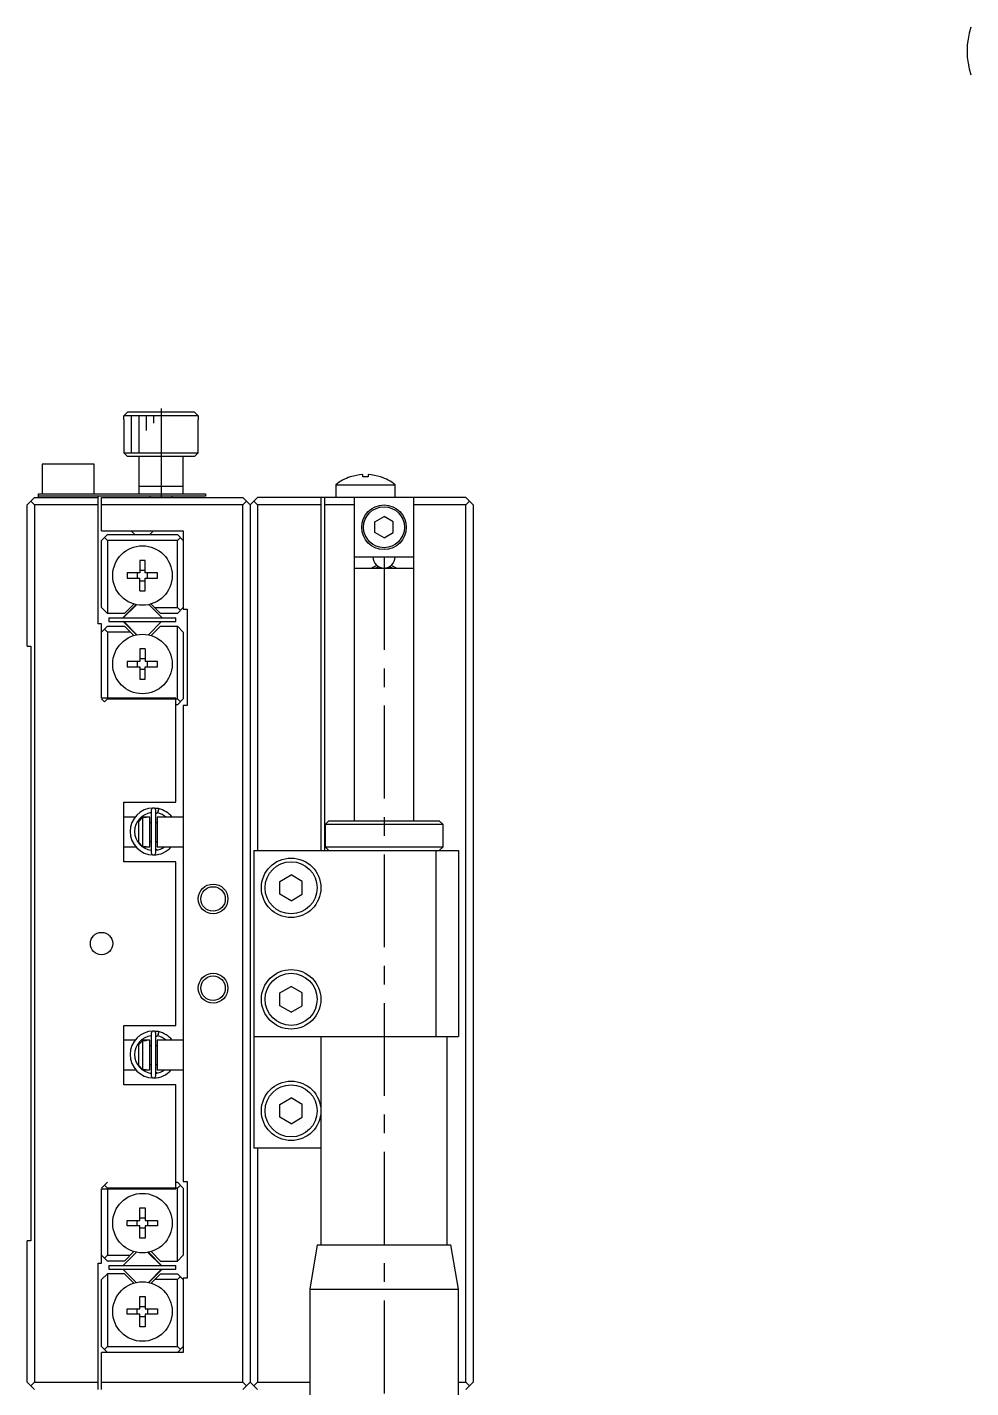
# Model space of a CAD drawing. Extents: x -367 to 375, y 8 to 432.
# Drawn here: x -294.1 to -167.2, y 204.7 to 387.7 of the extents above; entities that cross this region are included whole.
import ezdxf

# ---------------------------------------------------------------- set-up
doc = ezdxf.new("R2010")
doc.units = 0
doc.header["$LTSCALE"] = 10
doc.linetypes.add('CENTER', pattern=[2, 1.25, -0.25, 0.25, -0.25])
doc.layers.get('0').update_dxf_attribs({"linetype": 'CONTINUOUS'})
doc.layers.add('CENTER', color=1, linetype='CENTER')

msp = doc.modelspace()

# ---------------------------------------------------------------- linework, layer by layer
at = {"color": 7, "linetype": 'CONTINUOUS'}
for p, q in [((-281.121405, 334.939612), (-281.105379, 334.939612)), ((-281.121405, 334.939612), (-281.121405, 330.439612)), ((-281.105379, 335.439612), (-280.603592, 335.939612)), ((-271.137431, 335.439612), (-281.105379, 335.439612)), ((-281.105379, 334.939612), (-281.105379, 335.439612)), ((-280.603592, 335.939612), (-271.639218, 335.939612)), ((-271.639218, 335.939612), (-271.137431, 335.439612)), ((-271.137431, 335.439612), (-271.137431, 334.939612)), ((-271.137431, 334.939612), (-271.121405, 334.939612)), ((-271.121405, 330.439612), (-271.121405, 334.939612)), ((-281.121405, 330.439612), (-271.121405, 330.439612)), ((-281.121405, 330.439612), (-280.621405, 329.939612)), ((-271.621405, 329.939612), (-280.621405, 329.939612)), ((-279.121405, 329.939612), (-279.121405, 324.939612)), ((-273.121405, 324.939612), (-273.121405, 329.939612)), ((-271.621405, 329.939612), (-271.121405, 330.439612)), ((-285.121405, 328.939612), (-292.121405, 328.939612)), ((-292.121405, 328.939612), (-292.121405, 324.939612)), ((-285.121405, 324.939612), (-285.121405, 328.939612)), ((-273.121405, 325.939612), (-279.121405, 325.939612)), ((-252.621405, 326.163088), (-244.621405, 326.163088)), ((-252.621405, 326.163088), (-252.621405, 324.439612)), ((-250.656836, 327.202195), (-250.661249, 327.211244)), ((-248.981405, 327.202195), (-248.981405, 327.519643)), ((-248.261405, 327.202195), (-248.981405, 327.202195)), ((-248.261405, 327.519643), (-248.261405, 327.202195)), ((-246.581561, 327.211244), (-246.585975, 327.202195)), ((-244.621405, 324.439612), (-244.621405, 326.163088)), ((-294.121405, 323.439612), (-293.121405, 324.439612)), ((-293.121405, 323.439612), (-293.621405, 323.939612)), ((-293.121405, 324.439612), (-284.621405, 324.439612)), ((-292.621405, 324.939612), (-270.121405, 324.939612)), ((-292.621405, 324.439612), (-292.621405, 324.939612)), ((-270.121405, 324.639612), (-292.621405, 324.639612)), ((-284.621405, 324.639612), (-284.621405, 307.439612)), ((-284.121405, 324.439612), (-265.121405, 324.439612)), ((-284.121405, 319.939612), (-284.121405, 324.439612)), ((-277.621405, 324.639612), (-277.621405, 324.439632)), ((-274.621405, 324.439632), (-274.621405, 324.639612)), ((-270.121405, 324.939612), (-270.121405, 324.639612)), ((-264.121405, 323.439612), (-265.121405, 324.439612)), ((-265.121405, 323.439612), (-264.621405, 323.939612)), ((-263.121405, 324.439612), (-264.121405, 323.439612)), ((-263.121405, 323.439612), (-263.621405, 323.939612)), ((-235.121405, 324.439612), (-263.121405, 324.439612)), ((-254.621405, 324.439612), (-254.621405, 276.939612)), ((-254.121405, 324.439612), (-254.121405, 276.939612)), ((-250.121405, 324.439612), (-250.121405, 280.939612)), ((-242.121405, 280.939612), (-242.121405, 324.439612)), ((-234.121405, 323.439612), (-235.121405, 324.439612)), ((-235.121405, 323.439612), (-234.621405, 323.939612)), ((-294.121405, 304.439612), (-294.121405, 323.439612)), ((-284.621405, 323.439612), (-293.121405, 323.439612)), ((-293.121405, 323.439612), (-293.121405, 205.439612)), ((-265.121405, 323.439612), (-284.121405, 323.439612)), ((-265.121405, 205.439612), (-265.121405, 323.439612)), ((-264.121405, 323.439612), (-264.121405, 205.439612)), ((-254.621405, 323.439612), (-263.121405, 323.439612)), ((-263.121405, 323.439612), (-263.121405, 276.939612)), ((-250.121405, 323.439612), (-254.121405, 323.439612)), ((-235.121405, 323.439612), (-242.121405, 323.439612)), ((-235.121405, 205.439612), (-235.121405, 323.439612)), ((-234.121405, 323.439612), (-234.121405, 205.439612)), ((-247.371405, 321.1613), (-246.121405, 321.882988)), ((-247.371405, 319.717924), (-247.371405, 321.1613)), ((-244.871405, 321.1613), (-246.121405, 321.882988)), ((-244.871405, 319.717924), (-244.871405, 321.1613)), ((-284.121405, 319.939612), (-273.121405, 319.939612)), ((-284.121405, 318.639612), (-283.321405, 319.439612)), ((-284.121405, 309.639612), (-284.121405, 318.639612)), ((-283.721405, 319.039612), (-283.321405, 318.639612)), ((-283.321405, 319.439612), (-273.921405, 319.439612)), ((-273.921405, 318.639612), (-283.321405, 318.639612)), ((-283.321405, 318.639612), (-283.321405, 308.839612)), ((-280.121405, 319.939612), (-279.621405, 319.439612)), ((-277.621405, 319.439612), (-277.121405, 319.939612)), ((-273.921405, 319.439612), (-273.121405, 318.639612)), ((-273.921405, 318.639612), (-273.521405, 319.039612)), ((-273.921405, 309.639612), (-273.921405, 318.639612)), ((-273.121405, 319.939612), (-273.121405, 309.439612)), ((-246.121405, 318.996237), (-247.371405, 319.717924)), ((-246.121405, 318.996237), (-244.871405, 319.717924)), ((-278.261405, 315.975043), (-278.981405, 315.975043)), ((-278.981405, 315.975043), (-278.981405, 314.299612)), ((-278.261405, 314.299612), (-278.261405, 315.975043)), ((-250.121405, 316.439612), (-242.121405, 316.439612)), ((-250.121405, 314.939612), (-242.121405, 314.939612)), ((-278.981405, 314.299612), (-280.656836, 314.299612)), ((-280.656836, 314.299612), (-280.656836, 313.579612)), ((-280.656836, 313.579612), (-278.981405, 313.579612)), ((-279.309434, 314.299612), (-279.309434, 313.579612)), ((-278.261405, 314.627641), (-278.981405, 314.627641)), ((-278.981405, 311.904182), (-278.981405, 313.579612)), ((-278.981405, 313.251583), (-278.261405, 313.251583)), ((-276.585975, 314.299612), (-278.261405, 314.299612)), ((-278.261405, 311.904182), (-278.261405, 313.579612)), ((-278.261405, 313.579612), (-276.585975, 313.579612)), ((-277.933376, 313.579612), (-277.933376, 314.299612)), ((-276.585975, 313.579612), (-276.585975, 314.299612)), ((-278.981405, 311.904182), (-278.261405, 311.904182)), ((-283.321405, 308.839612), (-284.121405, 309.639612)), ((-279.477793, 310.032363), (-281.270543, 308.239612)), ((-281.199832, 308.239612), (-279.41942, 310.020024)), ((-281.049832, 308.839612), (-279.778744, 310.1107)), ((-275.972267, 308.239612), (-277.765018, 310.032363)), ((-277.464066, 310.1107), (-276.192978, 308.839612)), ((-276.992978, 309.639612), (-273.921405, 309.639612)), ((-273.521405, 309.239612), (-273.921405, 309.639612)), ((-273.121405, 309.639612), (-273.921405, 308.839612)), ((-273.121405, 309.439612), (-272.621405, 309.439612)), ((-272.621405, 309.439612), (-272.621405, 296.439612)), ((-281.049832, 308.839612), (-283.321405, 308.839612)), ((-283.121405, 308.239612), (-283.121405, 307.739612)), ((-283.121405, 308.239612), (-274.121405, 308.239612)), ((-283.121405, 307.739612), (-274.121405, 307.739612)), ((-279.41942, 305.9592), (-281.199832, 307.739612)), ((-281.129122, 307.739612), (-279.360286, 305.970777)), ((-276.042978, 307.739612), (-277.82339, 305.9592)), ((-273.921405, 308.839612), (-276.192978, 308.839612)), ((-274.121405, 307.739612), (-274.121405, 308.239612)), ((-284.121405, 307.439612), (-284.621405, 307.439612)), ((-284.121405, 297.439612), (-284.121405, 307.439612)), ((-284.121405, 306.339612), (-283.321405, 307.139612)), ((-283.721405, 306.739612), (-283.321405, 306.339612)), ((-283.321405, 307.139612), (-281.049832, 307.139612)), ((-280.249832, 306.339612), (-283.321405, 306.339612)), ((-283.321405, 306.339612), (-283.321405, 297.339612)), ((-279.778744, 305.868524), (-281.049832, 307.139612)), ((-276.192978, 307.139612), (-277.464066, 305.868524)), ((-276.192978, 307.139612), (-273.921405, 307.139612)), ((-273.921405, 307.139612), (-273.121405, 306.339612)), ((-273.921405, 297.339612), (-273.921405, 307.139612)), ((-273.121405, 306.339612), (-273.121405, 297.339612)), ((-294.121405, 304.439612), (-293.621405, 304.439612)), ((-293.621405, 304.439612), (-293.621405, 224.439612)), ((-278.261405, 304.075043), (-278.981405, 304.075043)), ((-278.981405, 304.075043), (-278.981405, 302.399612)), ((-278.261405, 304.075043), (-278.261405, 302.399612)), ((-280.656836, 302.399612), (-280.656836, 301.679612)), ((-278.981405, 302.399612), (-280.656836, 302.399612)), ((-279.309434, 302.399612), (-279.309434, 301.679612)), ((-278.261405, 302.727641), (-278.981405, 302.727641)), ((-276.585975, 302.399612), (-278.261405, 302.399612)), ((-277.933376, 301.679612), (-277.933376, 302.399612)), ((-276.585975, 301.679612), (-276.585975, 302.399612)), ((-280.656836, 301.679612), (-278.981405, 301.679612)), ((-278.981405, 301.679612), (-278.981405, 300.004182)), ((-278.981405, 301.351583), (-278.261405, 301.351583)), ((-278.261405, 301.679612), (-276.585975, 301.679612)), ((-278.261405, 300.004182), (-278.261405, 301.679612)), ((-278.981405, 300.004182), (-278.261405, 300.004182)), ((-274.121405, 297.439612), (-284.121405, 297.439612)), ((-283.721405, 296.939612), (-284.121405, 297.339612)), ((-283.321405, 297.339612), (-283.721405, 296.939612)), ((-283.321405, 297.339612), (-273.921405, 297.339612)), ((-274.121405, 283.439612), (-274.121405, 297.439612)), ((-273.921405, 296.539612), (-274.121405, 296.539612)), ((-273.521405, 296.939612), (-273.921405, 297.339612)), ((-273.121405, 297.339612), (-273.921405, 296.539612)), ((-273.121405, 296.439612), (-273.121405, 232.439612)), ((-272.621405, 296.439612), (-273.121405, 296.439612)), ((-281.121405, 283.439612), (-274.121405, 283.439612)), ((-281.121405, 275.439612), (-281.121405, 283.439612)), ((-277.426755, 282.047403), (-277.389856, 282.051475)), ((-277.42667, 282.36472), (-277.42667, 276.66472)), ((-276.556948, 282.612171), (-277.094542, 282.663652)), ((-276.460631, 282.593501), (-276.901728, 282.563239)), ((-276.82667, 276.66472), (-276.82667, 282.36472)), ((-276.826456, 281.820744), (-276.82577, 281.83051)), ((-276.82577, 281.83051), (-276.824612, 281.840232)), ((-276.824612, 281.840232), (-276.822984, 281.849887)), ((-276.822984, 281.849887), (-276.82089, 281.859452)), ((-276.82089, 281.859452), (-276.818334, 281.868907)), ((-276.818334, 281.868907), (-276.815321, 281.87823)), ((-276.815321, 281.87823), (-276.811857, 281.887398)), ((-276.811857, 281.887398), (-276.807949, 281.896392)), ((-276.807949, 281.896392), (-276.803604, 281.905189)), ((-276.803604, 281.905189), (-276.798832, 281.913769)), ((-276.798832, 281.913769), (-276.793642, 281.922111)), ((-276.793642, 281.922111), (-276.788044, 281.930194)), ((-276.788044, 281.930194), (-276.78205, 281.938)), ((-276.78205, 281.938), (-276.775674, 281.945507)), ((-276.775674, 281.945507), (-276.768927, 281.952696)), ((-276.768927, 281.952696), (-276.761825, 281.95955)), ((-276.761825, 281.95955), (-276.754383, 281.966048)), ((-276.754383, 281.966048), (-276.746619, 281.972175)), ((-276.746619, 281.972175), (-276.738549, 281.977912)), ((-276.738549, 281.977912), (-276.730193, 281.983243)), ((-276.730193, 281.983243), (-276.721571, 281.988153)), ((-276.721571, 281.988153), (-276.712703, 281.992628)), ((-276.712703, 281.992628), (-276.703611, 281.996653)), ((-276.703611, 281.996653), (-276.694317, 282.000217)), ((-276.694317, 282.000217), (-276.684847, 282.003308)), ((-276.684847, 282.003308), (-276.675223, 282.005915)), ((-276.675223, 282.005915), (-276.665471, 282.008032)), ((-276.665471, 282.008032), (-276.655618, 282.00965)), ((-276.655618, 282.00965), (-276.645689, 282.010764)), ((-276.645689, 282.010764), (-276.635711, 282.011369)), ((-276.635711, 282.011369), (-276.625712, 282.011464)), ((-276.625712, 282.011464), (-276.615719, 282.011048)), ((-276.615719, 282.011048), (-276.605759, 282.010121)), ((-276.605759, 282.010121), (-276.59586, 282.008686)), ((-276.59586, 282.008686), (-276.587488, 282.007065)), ((-276.595842, 282.009423), (-276.559617, 282.001441)), ((-276.584548, 282.007894), (-276.586957, 282.007007)), ((-276.581766, 282.010585), (-276.584548, 282.007894)), ((-276.578628, 282.015061), (-276.581766, 282.010585)), ((-276.575153, 282.021296), (-276.578628, 282.015061)), ((-276.451071, 282.590851), (-276.576494, 282.005184)), ((-276.571364, 282.029251), (-276.575153, 282.021296)), ((-276.567283, 282.038877), (-276.571364, 282.029251)), ((-276.562935, 282.050114), (-276.567283, 282.038877)), ((-276.558348, 282.062894), (-276.562935, 282.050114)), ((-276.553549, 282.077137), (-276.558348, 282.062894)), ((-276.460228, 282.592844), (-276.556948, 282.612171)), ((-276.548569, 282.092757), (-276.553549, 282.077137)), ((-276.543437, 282.109655), (-276.548569, 282.092757)), ((-276.538186, 282.127729), (-276.543437, 282.109655)), ((-276.532848, 282.146867), (-276.538186, 282.127729)), ((-276.527456, 282.166951), (-276.532848, 282.146867)), ((-276.522043, 282.187857), (-276.527456, 282.166951)), ((-276.516642, 282.209456), (-276.522043, 282.187857)), ((-276.511287, 282.231614), (-276.516642, 282.209456)), ((-276.50601, 282.254197), (-276.511287, 282.231614)), ((-276.500845, 282.277063), (-276.50601, 282.254197)), ((-276.495823, 282.300073), (-276.500845, 282.277063)), ((-276.490976, 282.323083), (-276.495823, 282.300073)), ((-276.486332, 282.345954), (-276.490976, 282.323083)), ((-276.48192, 282.368542), (-276.486332, 282.345954)), ((-276.477769, 282.39071), (-276.48192, 282.368542)), ((-276.473903, 282.412321), (-276.477769, 282.39071)), ((-276.470346, 282.43324), (-276.473903, 282.412321)), ((-276.46712, 282.45334), (-276.470346, 282.43324)), ((-276.464246, 282.472496), (-276.46712, 282.45334)), ((-276.46174, 282.490591), (-276.464246, 282.472496)), ((-276.459618, 282.507512), (-276.46174, 282.490591)), ((-276.461162, 282.593559), (-276.45914, 282.592639)), ((-276.457894, 282.523155), (-276.459618, 282.507512)), ((-276.45914, 282.592639), (-276.457519, 282.589916)), ((-276.456577, 282.537425), (-276.457894, 282.523155)), ((-276.457519, 282.589916), (-276.456308, 282.585407)), ((-276.455677, 282.550232), (-276.456577, 282.537425)), ((-276.456308, 282.585407), (-276.455515, 282.57914)), ((-276.455198, 282.561499), (-276.455677, 282.550232)), ((-276.455515, 282.57914), (-276.455144, 282.571154)), ((-276.455144, 282.571154), (-276.455198, 282.561499)), ((-279.617889, 281.439612), (-281.121405, 281.439612)), ((-279.121405, 280.853826), (-278.621405, 281.376104)), ((-279.121405, 278.025399), (-279.121405, 280.853826)), ((-277.621405, 281.439612), (-278.799638, 281.439612)), ((-278.621405, 281.376104), (-278.621405, 277.503121)), ((-278.121405, 281.376104), (-278.621405, 281.376104)), ((-278.121405, 281.439612), (-278.121405, 281.376104)), ((-277.621405, 277.439612), (-277.621405, 281.439612)), ((-277.42667, 280.689612), (-277.621405, 280.689612)), ((-276.82667, 281.81147), (-276.826456, 281.820744)), ((-276.621405, 280.689612), (-276.82667, 280.689612)), ((-276.621405, 281.439612), (-276.621405, 277.439612)), ((-273.121405, 281.439612), (-276.621405, 281.439612)), ((-253.554439, 280.939612), (-254.058659, 280.439612)), ((-238.184151, 280.439612), (-254.058659, 280.439612)), ((-254.058659, 280.439612), (-254.058659, 277.439612)), ((-253.554439, 280.939612), (-238.688371, 280.939612)), ((-238.184151, 280.439612), (-238.688371, 280.939612)), ((-238.184151, 277.439612), (-238.184151, 280.439612)), ((-277.621405, 278.189612), (-277.42667, 278.189612)), ((-276.82667, 278.189612), (-276.621405, 278.189612)), ((-281.121405, 277.439612), (-279.494223, 277.439612)), ((-278.621405, 277.503121), (-279.121405, 278.025399)), ((-278.621405, 277.503121), (-278.121405, 277.503121)), ((-278.60863, 277.439612), (-277.621405, 277.439612)), ((-278.121405, 277.503121), (-278.121405, 277.439612)), ((-276.826559, 277.211293), (-276.82667, 277.217971)), ((-276.825998, 277.201514), (-276.826559, 277.211293)), ((-276.824963, 277.191771), (-276.825998, 277.201514)), ((-276.823457, 277.182085), (-276.824963, 277.191771)), ((-276.821482, 277.172478), (-276.823457, 277.182085)), ((-276.819041, 277.162974), (-276.821482, 277.172478)), ((-276.816139, 277.153593), (-276.819041, 277.162974)), ((-276.81278, 277.144358), (-276.816139, 277.153593)), ((-276.808972, 277.135291), (-276.81278, 277.144358)), ((-276.804722, 277.126414), (-276.808972, 277.135291)), ((-276.800038, 277.117747), (-276.804722, 277.126414)), ((-276.794928, 277.109313), (-276.800038, 277.117747)), ((-276.789404, 277.101133), (-276.794928, 277.109313)), ((-276.783477, 277.093228), (-276.789404, 277.101133)), ((-276.77716, 277.085617), (-276.783477, 277.093228)), ((-276.770465, 277.078321), (-276.77716, 277.085617)), ((-276.763408, 277.071361), (-276.770465, 277.078321)), ((-276.756005, 277.064753), (-276.763408, 277.071361)), ((-276.748273, 277.058518), (-276.756005, 277.064753)), ((-276.740229, 277.052673), (-276.748273, 277.058518)), ((-276.731894, 277.047235), (-276.740229, 277.052673)), ((-276.723287, 277.042219), (-276.731894, 277.047235)), ((-276.71443, 277.03764), (-276.723287, 277.042219)), ((-276.705346, 277.033513), (-276.71443, 277.03764)), ((-276.696057, 277.02985), (-276.705346, 277.033513)), ((-276.686589, 277.026661), (-276.696057, 277.02985)), ((-276.676966, 277.023958), (-276.686589, 277.026661)), ((-276.667214, 277.021748), (-276.676966, 277.023958)), ((-276.657359, 277.020039), (-276.667214, 277.021748)), ((-276.647429, 277.018835), (-276.657359, 277.020039)), ((-276.637451, 277.01814), (-276.647429, 277.018835)), ((-276.627451, 277.017956), (-276.637451, 277.01814)), ((-276.617457, 277.018283), (-276.627451, 277.017956)), ((-276.621405, 277.439612), (-273.121405, 277.439612)), ((-276.607497, 277.019121), (-276.617457, 277.018283)), ((-276.597597, 277.020465), (-276.607497, 277.019121)), ((-276.587488, 277.022375), (-276.597597, 277.020465)), ((-276.516187, 276.425837), (-276.501301, 276.428243)), ((-276.501087, 276.427301), (-276.396142, 276.451178)), ((-263.621405, 276.939612), (-263.621405, 236.939612)), ((-263.621405, 276.939612), (-236.121405, 276.939612)), ((-254.058659, 277.439612), (-238.184151, 277.439612)), ((-254.058659, 277.439612), (-253.554439, 276.939612)), ((-239.121405, 251.939612), (-239.121405, 276.939612)), ((-238.688371, 276.939612), (-238.184151, 277.439612)), ((-236.121405, 276.939612), (-236.121405, 251.939612)), ((-274.121405, 275.439612), (-281.121405, 275.439612)), ((-274.121405, 253.439612), (-274.121405, 275.439612)), ((-260.121405, 272.805638), (-258.621405, 273.671663)), ((-260.121405, 271.073587), (-260.121405, 272.805638)), ((-257.121405, 272.805638), (-258.621405, 273.671663)), ((-257.121405, 271.073587), (-257.121405, 272.805638)), ((-258.621405, 270.207561), (-260.121405, 271.073587)), ((-258.621405, 270.207561), (-257.121405, 271.073587)), ((-260.121405, 257.805638), (-258.621405, 258.671663)), ((-257.121405, 257.805638), (-258.621405, 258.671663)), ((-260.121405, 256.073587), (-260.121405, 257.805638)), ((-257.121405, 256.073587), (-257.121405, 257.805638)), ((-258.621405, 255.207561), (-260.121405, 256.073587)), ((-258.621405, 255.207561), (-257.121405, 256.073587)), ((-281.121405, 253.439612), (-274.121405, 253.439612)), ((-281.121405, 245.439612), (-281.121405, 253.439612)), ((-276.556948, 252.612171), (-277.094542, 252.663652)), ((-276.460631, 252.593501), (-276.901728, 252.563239)), ((-276.450189, 252.590074), (-276.576494, 252.005184)), ((-276.460228, 252.592844), (-276.556948, 252.612171)), ((-276.461162, 252.593559), (-276.45914, 252.592639)), ((-276.45914, 252.592639), (-276.457519, 252.589916)), ((-276.457519, 252.589916), (-276.456308, 252.585407)), ((-276.455677, 252.550232), (-276.456577, 252.537425)), ((-276.456308, 252.585407), (-276.455515, 252.57914)), ((-276.455198, 252.561499), (-276.455677, 252.550232)), ((-276.455515, 252.57914), (-276.455144, 252.571154)), ((-276.455144, 252.571154), (-276.455198, 252.561499)), ((-276.451071, 252.590851), (-276.450189, 252.590074)), ((-279.617889, 251.439612), (-281.121405, 251.439612)), ((-279.121405, 250.853826), (-278.621405, 251.376104)), ((-279.121405, 248.025399), (-279.121405, 250.853826)), ((-277.621405, 251.439612), (-278.799638, 251.439612)), ((-278.621405, 251.376104), (-278.621405, 247.503121)), ((-278.121405, 251.376104), (-278.621405, 251.376104)), ((-278.121405, 251.439612), (-278.121405, 251.376104)), ((-277.621405, 247.439612), (-277.621405, 251.439612)), ((-277.426755, 252.047403), (-277.389856, 252.051475)), ((-277.42667, 252.36472), (-277.42667, 246.66472)), ((-276.82667, 246.66472), (-276.82667, 252.36472)), ((-276.82667, 251.81147), (-276.826456, 251.820744)), ((-276.826456, 251.820744), (-276.82577, 251.83051)), ((-276.82577, 251.83051), (-276.824612, 251.840232)), ((-276.824612, 251.840232), (-276.822984, 251.849887)), ((-276.822984, 251.849887), (-276.82089, 251.859452)), ((-276.82089, 251.859452), (-276.818334, 251.868907)), ((-276.818334, 251.868907), (-276.815321, 251.87823)), ((-276.815321, 251.87823), (-276.811857, 251.887398)), ((-276.811857, 251.887398), (-276.807949, 251.896392)), ((-276.807949, 251.896392), (-276.803604, 251.905189)), ((-276.803604, 251.905189), (-276.798832, 251.913769)), ((-276.798832, 251.913769), (-276.793642, 251.922111)), ((-276.793642, 251.922111), (-276.788044, 251.930194)), ((-276.788044, 251.930194), (-276.78205, 251.938)), ((-276.78205, 251.938), (-276.775674, 251.945507)), ((-276.775674, 251.945507), (-276.768927, 251.952696)), ((-276.768927, 251.952696), (-276.761825, 251.95955)), ((-276.761825, 251.95955), (-276.754383, 251.966048)), ((-276.754383, 251.966048), (-276.746619, 251.972175)), ((-276.746619, 251.972175), (-276.738549, 251.977912)), ((-276.738549, 251.977912), (-276.730193, 251.983243)), ((-276.730193, 251.983243), (-276.721571, 251.988153)), ((-276.721571, 251.988153), (-276.712703, 251.992628)), ((-276.712703, 251.992628), (-276.703611, 251.996653)), ((-276.703611, 251.996653), (-276.694317, 252.000217)), ((-276.694317, 252.000217), (-276.684847, 252.003308)), ((-276.684847, 252.003308), (-276.675223, 252.005915)), ((-276.675223, 252.005915), (-276.665471, 252.008032)), ((-276.665471, 252.008032), (-276.655618, 252.00965)), ((-276.655618, 252.00965), (-276.645689, 252.010764)), ((-276.645689, 252.010764), (-276.635711, 252.011369)), ((-276.635711, 252.011369), (-276.625712, 252.011464)), ((-276.625712, 252.011464), (-276.615719, 252.011048)), ((-276.621405, 251.439612), (-276.621405, 247.439612)), ((-273.121405, 251.439612), (-276.621405, 251.439612)), ((-276.615719, 252.011048), (-276.605759, 252.010121)), ((-276.605759, 252.010121), (-276.59586, 252.008686)), ((-276.59586, 252.008686), (-276.587488, 252.007065)), ((-276.595813, 252.009553), (-276.559617, 252.001441)), ((-276.584548, 252.007894), (-276.586957, 252.007007)), ((-276.581766, 252.010585), (-276.584548, 252.007894)), ((-276.578628, 252.015061), (-276.581766, 252.010585)), ((-276.575153, 252.021296), (-276.578628, 252.015061)), ((-276.571364, 252.029251), (-276.575153, 252.021296)), ((-276.567283, 252.038877), (-276.571364, 252.029251)), ((-276.562935, 252.050114), (-276.567283, 252.038877)), ((-276.558348, 252.062894), (-276.562935, 252.050114)), ((-276.553549, 252.077137), (-276.558348, 252.062894)), ((-276.548569, 252.092757), (-276.553549, 252.077137)), ((-276.543437, 252.109655), (-276.548569, 252.092757)), ((-276.538186, 252.127729), (-276.543437, 252.109655)), ((-276.532848, 252.146867), (-276.538186, 252.127729)), ((-276.527456, 252.166951), (-276.532848, 252.146867)), ((-276.522043, 252.187857), (-276.527456, 252.166951)), ((-276.516642, 252.209456), (-276.522043, 252.187857)), ((-276.511287, 252.231614), (-276.516642, 252.209456)), ((-276.50601, 252.254197), (-276.511287, 252.231614)), ((-276.500845, 252.277063), (-276.50601, 252.254197)), ((-276.495823, 252.300073), (-276.500845, 252.277063)), ((-276.490976, 252.323083), (-276.495823, 252.300073)), ((-276.486332, 252.345954), (-276.490976, 252.323083)), ((-276.48192, 252.368542), (-276.486332, 252.345954)), ((-276.477769, 252.39071), (-276.48192, 252.368542)), ((-276.473903, 252.412321), (-276.477769, 252.39071)), ((-276.470346, 252.43324), (-276.473903, 252.412321)), ((-276.46712, 252.45334), (-276.470346, 252.43324)), ((-276.464246, 252.472496), (-276.46712, 252.45334)), ((-276.46174, 252.490591), (-276.464246, 252.472496)), ((-276.459618, 252.507512), (-276.46174, 252.490591)), ((-276.457894, 252.523155), (-276.459618, 252.507512)), ((-276.456577, 252.537425), (-276.457894, 252.523155)), ((-263.621405, 251.939612), (-236.121405, 251.939612)), ((-254.621405, 251.939612), (-254.621405, 223.939612)), ((-237.621405, 223.939612), (-237.621405, 251.939612)), ((-277.42667, 250.689612), (-277.621405, 250.689612)), ((-276.621405, 250.689612), (-276.82667, 250.689612)), ((-281.121405, 247.439612), (-279.494223, 247.439612)), ((-278.621405, 247.503121), (-279.121405, 248.025399)), ((-278.621405, 247.503121), (-278.121405, 247.503121)), ((-278.60863, 247.439612), (-277.621405, 247.439612)), ((-278.121405, 247.503121), (-278.121405, 247.439612)), ((-277.621405, 248.189612), (-277.42667, 248.189612)), ((-276.82667, 248.189612), (-276.621405, 248.189612)), ((-276.826559, 247.211293), (-276.82667, 247.217971)), ((-276.825998, 247.201514), (-276.826559, 247.211293)), ((-276.824963, 247.191771), (-276.825998, 247.201514)), ((-276.823457, 247.182085), (-276.824963, 247.191771)), ((-276.821482, 247.172478), (-276.823457, 247.182085)), ((-276.819041, 247.162974), (-276.821482, 247.172478)), ((-276.816139, 247.153593), (-276.819041, 247.162974)), ((-276.81278, 247.144358), (-276.816139, 247.153593)), ((-276.808972, 247.135291), (-276.81278, 247.144358)), ((-276.804722, 247.126414), (-276.808972, 247.135291)), ((-276.800038, 247.117747), (-276.804722, 247.126414)), ((-276.794928, 247.109313), (-276.800038, 247.117747)), ((-276.789404, 247.101133), (-276.794928, 247.109313)), ((-276.783477, 247.093228), (-276.789404, 247.101133)), ((-276.77716, 247.085617), (-276.783477, 247.093228)), ((-276.770465, 247.078321), (-276.77716, 247.085617)), ((-276.763408, 247.071361), (-276.770465, 247.078321)), ((-276.756005, 247.064753), (-276.763408, 247.071361)), ((-276.748273, 247.058518), (-276.756005, 247.064753)), ((-276.740229, 247.052673), (-276.748273, 247.058518)), ((-276.621405, 247.439612), (-273.121405, 247.439612)), ((-274.121405, 245.439612), (-281.121405, 245.439612)), ((-276.731894, 247.047235), (-276.740229, 247.052673)), ((-276.723287, 247.042219), (-276.731894, 247.047235)), ((-276.71443, 247.03764), (-276.723287, 247.042219)), ((-276.705346, 247.033513), (-276.71443, 247.03764)), ((-276.696057, 247.02985), (-276.705346, 247.033513)), ((-276.686589, 247.026661), (-276.696057, 247.02985)), ((-276.676966, 247.023958), (-276.686589, 247.026661)), ((-276.667214, 247.021748), (-276.676966, 247.023958)), ((-276.657359, 247.020039), (-276.667214, 247.021748)), ((-276.647429, 247.018835), (-276.657359, 247.020039)), ((-276.637451, 247.01814), (-276.647429, 247.018835)), ((-276.627451, 247.017956), (-276.637451, 247.01814)), ((-276.617457, 247.018283), (-276.627451, 247.017956)), ((-276.607497, 247.019121), (-276.617457, 247.018283)), ((-276.597597, 247.020465), (-276.607497, 247.019121)), ((-276.587488, 247.022375), (-276.597597, 247.020465)), ((-276.516197, 246.425894), (-276.504503, 246.427729)), ((-276.504296, 246.426797), (-276.425978, 246.44421)), ((-274.121405, 231.439612), (-274.121405, 245.439612)), ((-260.121405, 242.805638), (-258.621405, 243.671663)), ((-257.121405, 242.805638), (-258.621405, 243.671663)), ((-260.121405, 241.073587), (-260.121405, 242.805638)), ((-257.121405, 241.073587), (-257.121405, 242.805638)), ((-258.621405, 240.207561), (-260.121405, 241.073587)), ((-258.621405, 240.207561), (-257.121405, 241.073587)), ((-254.621405, 236.939612), (-263.621405, 236.939612)), ((-263.121405, 236.939612), (-263.121405, 205.439612)), ((-273.121405, 232.439612), (-272.621405, 232.439612)), ((-272.621405, 232.439612), (-272.621405, 219.439612)), ((-283.321405, 232.339612), (-284.121405, 231.539612)), ((-284.121405, 231.439612), (-274.121405, 231.439612)), ((-284.121405, 221.439612), (-284.121405, 231.439612)), ((-283.721405, 231.939612), (-283.321405, 231.539612)), ((-273.921405, 231.539612), (-283.321405, 231.539612)), ((-283.321405, 231.539612), (-283.321405, 222.539612)), ((-274.121405, 232.339612), (-273.921405, 232.339612)), ((-273.121405, 231.539612), (-273.921405, 232.339612)), ((-273.921405, 231.539612), (-273.521405, 231.939612)), ((-273.921405, 221.739612), (-273.921405, 231.539612)), ((-273.121405, 231.539612), (-273.121405, 222.539612)), ((-278.981405, 228.875043), (-278.261405, 228.875043)), ((-278.981405, 227.199612), (-278.981405, 228.875043)), ((-278.261405, 228.875043), (-278.261405, 227.199612)), ((-280.656836, 227.199612), (-278.981405, 227.199612)), ((-280.656836, 226.479612), (-280.656836, 227.199612)), ((-279.309434, 226.479612), (-279.309434, 227.199612)), ((-278.981405, 227.527641), (-278.261405, 227.527641)), ((-278.261405, 227.199612), (-276.585975, 227.199612)), ((-277.933376, 227.199612), (-277.933376, 226.479612)), ((-276.585975, 227.199612), (-276.585975, 226.479612)), ((-278.981405, 226.479612), (-280.656836, 226.479612)), ((-278.981405, 224.804182), (-278.981405, 226.479612)), ((-278.261405, 226.151583), (-278.981405, 226.151583)), ((-276.585975, 226.479612), (-278.261405, 226.479612)), ((-278.261405, 226.479612), (-278.261405, 224.804182)), ((-294.121405, 205.439612), (-294.121405, 224.439612)), ((-293.621405, 224.439612), (-294.121405, 224.439612)), ((-278.261405, 224.804182), (-278.981405, 224.804182)), ((-255.121405, 223.939612), (-256.121405, 217.939612)), ((-255.121405, 223.939612), (-237.121405, 223.939612)), ((-236.121405, 217.939612), (-237.121405, 223.939612)), ((-284.621405, 221.439612), (-284.121405, 221.439612)), ((-284.621405, 221.439612), (-284.621405, 204.439612)), ((-284.121405, 222.539612), (-283.321405, 221.739612)), ((-283.321405, 222.539612), (-283.721405, 222.139612)), ((-283.321405, 222.539612), (-280.249832, 222.539612)), ((-281.049832, 221.739612), (-283.321405, 221.739612)), ((-281.199833, 221.139613), (-279.41942, 222.920024)), ((-281.049832, 221.739612), (-279.778744, 223.0107)), ((-276.113689, 221.139612), (-277.882524, 222.908448)), ((-277.82339, 222.920024), (-276.042978, 221.139612)), ((-277.464066, 223.0107), (-276.192978, 221.739612)), ((-276.192978, 221.739612), (-273.921405, 221.739612)), ((-273.121405, 222.539612), (-273.921405, 221.739612)), ((-284.121405, 219.239612), (-283.321405, 220.039612)), ((-283.321405, 220.039612), (-283.321405, 210.239612)), ((-281.049832, 220.039612), (-283.321405, 220.039612)), ((-283.121405, 221.139612), (-283.121405, 220.639612)), ((-283.121405, 221.139612), (-274.121405, 221.139612)), ((-283.121405, 220.639612), (-274.121405, 220.639612)), ((-281.270543, 220.639612), (-279.477793, 218.846862)), ((-279.778744, 218.768524), (-281.049832, 220.039612)), ((-276.042978, 220.639612), (-277.82339, 218.8592)), ((-277.765018, 218.846862), (-275.972267, 220.639612)), ((-277.464066, 218.768524), (-276.192978, 220.039612)), ((-276.192978, 220.039612), (-273.921405, 220.039612)), ((-274.121405, 220.639612), (-274.121405, 221.139612)), ((-273.121405, 219.239612), (-273.921405, 220.039612)), ((-273.921405, 219.239612), (-273.521405, 219.639612)), ((-284.121405, 210.239612), (-284.121405, 219.239612)), ((-273.921405, 219.239612), (-276.992978, 219.239612)), ((-273.921405, 210.239612), (-273.921405, 219.239612)), ((-273.121405, 219.439612), (-273.121405, 209.439612)), ((-272.621405, 219.439612), (-273.121405, 219.439612)), ((-256.121405, 217.939612), (-256.121405, 183.939612)), ((-256.121405, 217.939612), (-236.121405, 217.939612)), ((-236.121405, 183.939612), (-236.121405, 217.939612)), ((-278.981405, 216.975043), (-278.261405, 216.975043)), ((-278.981405, 215.299612), (-278.981405, 216.975043)), ((-278.261405, 216.975043), (-278.261405, 215.299612)), ((-280.656836, 215.299612), (-278.981405, 215.299612)), ((-280.656836, 214.579612), (-280.656836, 215.299612)), ((-278.981405, 214.579612), (-280.656836, 214.579612)), ((-279.309434, 214.579612), (-279.309434, 215.299612)), ((-278.981405, 215.627641), (-278.261405, 215.627641)), ((-278.981405, 212.904182), (-278.981405, 214.579612)), ((-278.261405, 214.251583), (-278.981405, 214.251583)), ((-278.261405, 215.299612), (-276.585975, 215.299612)), ((-278.261405, 214.579612), (-278.261405, 212.904182)), ((-276.585975, 214.579612), (-278.261405, 214.579612)), ((-277.933376, 215.299612), (-277.933376, 214.579612)), ((-276.585975, 215.299612), (-276.585975, 214.579612)), ((-278.261405, 212.904182), (-278.981405, 212.904182)), ((-284.121405, 210.239612), (-283.321405, 209.439612)), ((-273.121405, 209.439612), (-284.121405, 209.439612)), ((-284.121405, 204.439612), (-284.121405, 209.439612)), ((-283.321405, 210.239612), (-283.721405, 209.839612)), ((-283.321405, 210.239612), (-273.921405, 210.239612)), ((-273.521405, 209.839612), (-273.921405, 210.239612)), ((-273.921405, 209.439612), (-273.121405, 210.239612)), ((-293.121405, 204.439612), (-294.121405, 205.439612)), ((-293.621405, 204.939612), (-293.121405, 205.439612)), ((-293.121405, 205.439612), (-284.621405, 205.439612)), ((-284.121405, 205.439612), (-265.121405, 205.439612)), ((-264.621405, 204.939612), (-265.121405, 205.439612)), ((-264.121405, 205.439612), (-265.121405, 204.439612)), ((-263.121405, 204.439612), (-264.121405, 205.439612)), ((-263.621405, 204.939612), (-263.121405, 205.439612)), ((-263.121405, 205.439612), (-256.121405, 205.439612)), ((-236.121405, 205.439612), (-235.121405, 205.439612)), ((-234.621405, 204.939612), (-235.121405, 205.439612)), ((-235.121405, 204.439612), (-234.121405, 205.439612))]:
    msp.add_line(p, q, dxfattribs=at)
at = {"color": 3, "linetype": 'CONTINUOUS'}
for p, q in [((-280.121405, 335.439612), (-280.121405, 330.439612)), ((-279.121405, 335.439612), (-279.121405, 330.439612)), ((-278.121405, 335.439612), (-278.121405, 333.439612)), ((-277.121405, 335.439612), (-277.121405, 334.439612))]:
    msp.add_line(p, q, dxfattribs=at)
at = {"color": 7, "linetype": 'CONTINUOUS'}
for centre, radius in [((-246.121405, 320.439612), 3), ((-246.121405, 320.439612), 2.75), ((-278.621405, 313.939612), 4), ((-278.621405, 302.039612), 4), ((-258.621405, 271.939612), 4), ((-258.621405, 271.939612), 3.5), ((-269.121405, 270.439612), 1.65), ((-284.121405, 264.439612), 1.5), ((-269.121405, 258.439612), 1.65), ((-258.621405, 256.939612), 4), ((-258.621405, 256.939612), 3.5), ((-258.621405, 241.939612), 4), ((-258.621405, 241.939612), 3.5), ((-278.621405, 226.839612), 4), ((-278.621405, 214.939612), 4)]:
    msp.add_circle(centre, radius, dxfattribs=at)
at = {"color": 3, "linetype": 'CONTINUOUS'}
for centre in [(-269.121405, 270.439612), (-269.121405, 258.439612)]:
    msp.add_circle(centre, 2, dxfattribs=at)
at = {"color": 7, "linetype": 'CONTINUOUS'}
for centre, radius, start, end in [((-157.183655, 384.493797), 10.5, 162.24721, 197.75279), ((-248.621405, 321.039612), 6.5, 108.289723, 127.979872), ((-248.621405, 321.039612), 6.490023, 93.179815, 108.277798), ((-248.621405, 321.039612), 6.490023, 71.722202, 86.820185), ((-248.621405, 321.039612), 6.5, 52.020128, 71.710277), ((-246.121405, 312.439612), 3, 108.57335, 123.55731), ((-246.121405, 316.439612), 1.5, 180, 0), ((-246.121405, 312.439612), 2.75, 104.361512, 114.619977), ((-246.121405, 312.439612), 2.75, 65.380023, 75.638488), ((-246.121405, 312.439612), 3, 56.44269, 71.42665), ((-277.127007, 279.514718), 3.149092, 90.591862, 269.510247), ((-277.126834, 279.514709), 2.550391, 96.75348, 263.247024), ((-277.12667, 282.36472), 0.3, 0, 180), ((-277.131276, 279.505629), 2.560414, 49.063227, 77.733953), ((-277.125652, 279.517444), 3.146569, 37.657363, 77.801923), ((-277.12667, 276.66472), 0.3, 180, 0), ((-277.126728, 279.51497), 3.149344, 270.61806, 318.768943), ((-277.127008, 279.516157), 2.551858, 276.760389, 305.518733), ((-277.127007, 249.514718), 3.149092, 90.591862, 269.510247), ((-277.12667, 252.36472), 0.3, 0, 180), ((-277.125652, 249.517444), 3.146569, 37.657363, 77.801923), ((-277.126834, 249.514709), 2.550391, 96.75348, 263.247024), ((-277.131276, 249.505629), 2.560414, 49.063227, 77.733953), ((-277.126728, 249.51497), 3.149344, 270.61806, 318.768943), ((-277.127008, 249.516157), 2.551858, 276.760389, 305.518733), ((-277.12667, 246.66472), 0.3, 180, 0)]:
    msp.add_arc(centre, radius, start, end, dxfattribs=at)
at = {"layer": 'CENTER', "color": 1, "linetype": 'CENTER'}
for p, q in [((-276.121405, 336.389612), (-276.121405, 324.439612)), ((-246.121405, 316.439612), (-246.121405, 131.439612))]:
    msp.add_line(p, q, dxfattribs=at)

doc.saveas('drawing.dxf')
